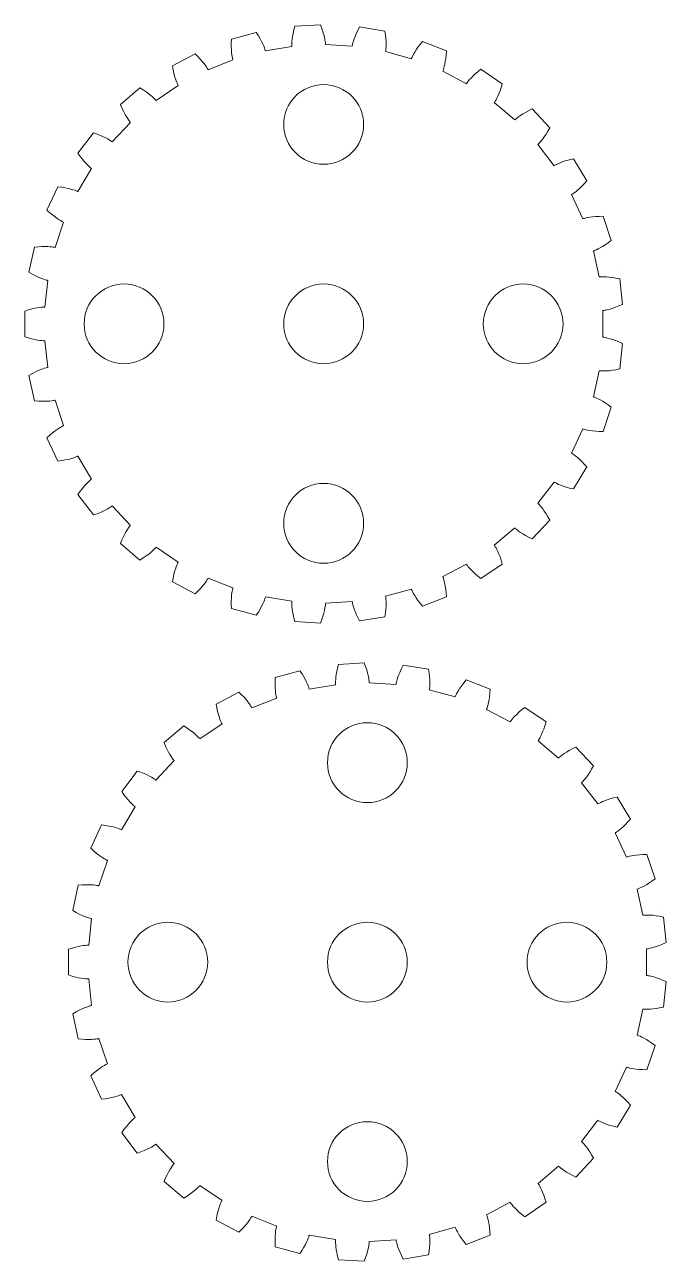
# Model space of a CAD drawing. Extents: x 2 to 290, y 2 to 418.
# Drawn here: x 2.2 to 34.4, y 55 to 117 of the extents above; entities that cross this region are included whole.
import ezdxf

# ---------------------------------------------------------------- set-up
doc = ezdxf.new("R2010")
doc.units = 0
doc.layers.add('layer 1', color=1, linetype='Continuous', lineweight=0)

msp = doc.modelspace()

# ---------------------------------------------------------------- linework, layer by layer
at = {"layer": 'layer 1', "lineweight": 0}
for p, q in [((13.813, 116.612), (12.571, 116.267)), ((13.92, 116.447), (13.813, 116.612)), ((13.813, 116.612), (13.813, 116.612)), ((15.633, 116.414), (15.66, 116.567)), ((15.66, 116.567), (15.697, 116.739)), ((15.697, 116.739), (15.746, 116.929)), ((17.033, 116.999), (15.746, 116.929)), ((15.746, 116.929), (15.746, 116.929)), ((17.102, 116.815), (17.033, 116.999)), ((17.033, 116.999), (17.033, 116.999)), ((17.158, 116.648), (17.102, 116.815)), ((17.201, 116.499), (17.158, 116.648)), ((18.768, 116.414), (18.827, 116.557)), ((18.827, 116.557), (18.901, 116.717)), ((18.901, 116.717), (18.989, 116.893)), ((18.989, 116.893), (18.989, 116.893)), ((20.261, 116.684), (18.989, 116.893)), ((20.289, 116.49), (20.261, 116.684)), ((20.261, 116.684), (20.261, 116.684)), ((12.564, 116.071), (12.571, 116.267)), ((12.565, 115.895), (12.564, 116.071)), ((12.571, 116.267), (12.571, 116.267)), ((14.01, 116.296), (13.92, 116.447)), ((14.084, 116.16), (14.01, 116.296)), ((14.144, 116.039), (14.084, 116.16)), ((14.191, 115.935), (14.144, 116.039)), ((15.597, 116.001), (15.598, 116.074)), ((15.597, 115.95), (15.597, 116.001)), ((15.599, 115.918), (15.597, 115.95)), ((15.598, 116.074), (15.604, 116.167)), ((15.604, 116.167), (15.615, 116.28)), ((15.615, 116.28), (15.633, 116.414)), ((17.234, 116.368), (17.201, 116.499)), ((17.257, 116.256), (17.234, 116.368)), ((17.273, 116.165), (17.257, 116.256)), ((17.282, 116.093), (17.273, 116.165)), ((17.287, 116.041), (17.282, 116.093)), ((17.288, 116.01), (17.287, 116.041)), ((17.289, 116), (17.288, 116.01)), ((18.627, 115.927), (17.289, 116)), ((18.627, 115.927), (18.629, 115.937)), ((18.629, 115.937), (18.634, 115.968)), ((18.634, 115.968), (18.644, 116.019)), ((18.644, 116.019), (18.661, 116.089)), ((18.661, 116.089), (18.686, 116.179)), ((18.686, 116.179), (18.722, 116.287)), ((18.722, 116.287), (18.768, 116.414)), ((20.308, 116.315), (20.289, 116.49)), ((20.318, 116.16), (20.308, 116.315)), ((20.322, 116.025), (20.318, 116.16)), ((20.321, 115.911), (20.322, 116.025)), ((21.919, 115.867), (22.025, 116.008)), ((22.025, 116.008), (22.149, 116.16)), ((22.149, 116.16), (22.149, 116.16)), ((23.347, 115.683), (22.149, 116.16)), ((10.751, 115.542), (9.612, 114.939)), ((10.891, 115.404), (10.751, 115.542)), ((10.751, 115.542), (10.751, 115.542)), ((11.011, 115.276), (10.891, 115.404)), ((12.571, 115.74), (12.565, 115.895)), ((12.582, 115.605), (12.571, 115.74)), ((12.595, 115.492), (12.582, 115.605)), ((12.61, 115.4), (12.595, 115.492)), ((12.624, 115.329), (12.61, 115.4)), ((12.636, 115.279), (12.624, 115.329)), ((14.226, 115.849), (14.191, 115.935)), ((14.251, 115.781), (14.226, 115.849)), ((14.266, 115.731), (14.251, 115.781)), ((14.275, 115.701), (14.266, 115.731)), ((14.277, 115.691), (14.275, 115.701)), ((15.6, 115.908), (14.277, 115.691)), ((15.6, 115.908), (15.599, 115.918)), ((20.296, 115.654), (20.298, 115.664)), ((21.588, 115.295), (20.296, 115.654)), ((20.298, 115.664), (20.303, 115.694)), ((20.303, 115.694), (20.31, 115.746)), ((20.31, 115.746), (20.316, 115.818)), ((20.316, 115.818), (20.321, 115.911)), ((21.591, 115.305), (21.603, 115.334)), ((21.603, 115.334), (21.624, 115.381)), ((21.624, 115.381), (21.656, 115.446)), ((21.656, 115.446), (21.7, 115.528)), ((21.7, 115.528), (21.757, 115.626)), ((21.757, 115.626), (21.83, 115.74)), ((21.83, 115.74), (21.919, 115.867)), ((23.312, 115.312), (23.332, 115.487)), ((23.332, 115.487), (23.347, 115.683)), ((23.347, 115.683), (23.347, 115.683)), ((9.647, 114.745), (9.612, 114.939)), ((9.612, 114.939), (9.612, 114.939)), ((9.686, 114.573), (9.647, 114.745)), ((11.113, 115.159), (11.011, 115.276)), ((11.198, 115.054), (11.113, 115.159)), ((11.266, 114.962), (11.198, 115.054)), ((11.318, 114.886), (11.266, 114.962)), ((11.357, 114.824), (11.318, 114.886)), ((11.383, 114.779), (11.357, 114.824)), ((11.398, 114.752), (11.383, 114.779)), ((11.402, 114.743), (11.398, 114.752)), ((12.648, 115.239), (11.402, 114.743)), ((12.645, 115.249), (12.636, 115.279)), ((12.648, 115.239), (12.645, 115.249)), ((21.588, 115.295), (21.591, 115.305)), ((23.163, 114.678), (23.174, 114.707)), ((23.174, 114.707), (23.192, 114.756)), ((23.192, 114.756), (23.214, 114.825)), ((23.214, 114.825), (23.238, 114.915)), ((23.238, 114.915), (23.264, 115.026)), ((23.264, 115.026), (23.289, 115.158)), ((23.289, 115.158), (23.312, 115.312)), ((24.923, 114.643), (25.077, 114.766)), ((25.077, 114.766), (25.077, 114.766)), ((26.144, 114.042), (25.077, 114.766)), ((9.726, 114.423), (9.686, 114.573)), ((9.765, 114.294), (9.726, 114.423)), ((9.803, 114.187), (9.765, 114.294)), ((9.837, 114.1), (9.803, 114.187)), ((9.866, 114.034), (9.837, 114.1)), ((23.159, 114.669), (23.163, 114.678)), ((24.343, 114.041), (23.159, 114.669)), ((24.366, 114.075), (24.397, 114.117)), ((24.397, 114.117), (24.442, 114.174)), ((24.442, 114.174), (24.503, 114.245)), ((24.503, 114.245), (24.58, 114.328)), ((24.58, 114.328), (24.675, 114.423)), ((24.675, 114.423), (24.789, 114.529)), ((24.789, 114.529), (24.923, 114.643)), ((7.99, 113.839), (7.008, 113.005)), ((8.157, 113.734), (7.99, 113.839)), ((7.99, 113.839), (7.99, 113.839)), ((8.302, 113.635), (8.157, 113.734)), ((8.427, 113.542), (8.302, 113.635)), ((8.532, 113.458), (8.427, 113.542)), ((8.618, 113.383), (8.532, 113.458)), ((9.908, 113.951), (8.798, 113.198)), ((9.888, 113.987), (9.866, 114.034)), ((9.903, 113.96), (9.888, 113.987)), ((9.908, 113.951), (9.903, 113.96)), ((24.343, 114.041), (24.349, 114.05)), ((24.349, 114.05), (24.366, 114.075)), ((25.922, 113.418), (25.975, 113.542)), ((25.975, 113.542), (26.031, 113.687)), ((26.031, 113.687), (26.088, 113.854)), ((26.088, 113.854), (26.144, 114.042)), ((26.144, 114.042), (26.144, 114.042)), ((7.084, 112.823), (7.008, 113.005)), ((7.008, 113.005), (7.008, 113.005)), ((8.686, 113.32), (8.618, 113.383)), ((8.737, 113.268), (8.686, 113.32)), ((8.772, 113.23), (8.737, 113.268)), ((8.792, 113.206), (8.772, 113.23)), ((8.798, 113.198), (8.792, 113.206)), ((25.743, 113.092), (25.749, 113.1)), ((26.765, 112.224), (25.743, 113.092)), ((25.749, 113.1), (25.767, 113.126)), ((25.767, 113.126), (25.794, 113.17)), ((25.794, 113.17), (25.83, 113.233)), ((25.83, 113.233), (25.873, 113.315)), ((25.873, 113.315), (25.922, 113.418)), ((7.159, 112.664), (7.084, 112.823)), ((7.23, 112.526), (7.159, 112.664)), ((7.296, 112.408), (7.23, 112.526)), ((7.356, 112.311), (7.296, 112.408)), ((7.408, 112.234), (7.356, 112.311)), ((7.45, 112.175), (7.408, 112.234)), ((26.765, 112.224), (26.772, 112.231)), ((26.772, 112.231), (26.795, 112.253)), ((26.795, 112.253), (26.834, 112.287)), ((26.834, 112.287), (26.89, 112.333)), ((26.89, 112.333), (26.964, 112.389)), ((26.964, 112.389), (27.058, 112.454)), ((27.058, 112.454), (27.171, 112.526)), ((27.171, 112.526), (27.305, 112.605)), ((27.305, 112.605), (27.461, 112.688)), ((27.461, 112.688), (27.638, 112.774)), ((27.638, 112.774), (27.638, 112.774)), ((28.524, 111.838), (27.638, 112.774)), ((7.51, 112.103), (6.588, 111.13)), ((7.483, 112.135), (7.45, 112.175)), ((7.503, 112.111), (7.483, 112.135)), ((7.51, 112.103), (7.503, 112.111)), ((28.337, 111.516), (28.428, 111.666)), ((28.428, 111.666), (28.524, 111.838)), ((28.524, 111.838), (28.524, 111.838)), ((5.661, 111.582), (4.88, 110.556)), ((5.846, 111.516), (5.661, 111.582)), ((5.661, 111.582), (5.661, 111.582)), ((6.009, 111.45), (5.846, 111.516)), ((6.151, 111.386), (6.009, 111.45)), ((6.271, 111.327), (6.151, 111.386)), ((6.372, 111.272), (6.271, 111.327)), ((6.452, 111.225), (6.372, 111.272)), ((6.512, 111.185), (6.452, 111.225)), ((6.555, 111.155), (6.512, 111.185)), ((6.58, 111.137), (6.555, 111.155)), ((6.588, 111.13), (6.58, 111.137)), ((27.928, 110.996), (27.935, 111.003)), ((28.739, 109.929), (27.928, 110.996)), ((27.935, 111.003), (27.958, 111.025)), ((27.958, 111.025), (27.994, 111.062)), ((27.994, 111.062), (28.043, 111.115)), ((28.043, 111.115), (28.103, 111.187)), ((28.103, 111.187), (28.173, 111.277)), ((28.173, 111.277), (28.251, 111.386)), ((28.251, 111.386), (28.337, 111.516)), ((4.994, 110.395), (4.88, 110.556)), ((4.88, 110.556), (4.88, 110.556)), ((5.101, 110.256), (4.994, 110.395)), ((5.564, 109.784), (4.873, 108.635)), ((5.2, 110.136), (5.101, 110.256)), ((5.29, 110.036), (5.2, 110.136)), ((5.369, 109.954), (5.29, 110.036)), ((5.437, 109.89), (5.369, 109.954)), ((5.491, 109.841), (5.437, 109.89)), ((5.531, 109.809), (5.491, 109.841)), ((5.556, 109.79), (5.531, 109.809)), ((5.564, 109.784), (5.556, 109.79)), ((28.739, 109.929), (28.748, 109.935)), ((28.748, 109.935), (28.774, 109.951)), ((28.774, 109.951), (28.82, 109.976)), ((28.82, 109.976), (28.884, 110.008)), ((28.884, 110.008), (28.969, 110.047)), ((28.969, 110.047), (29.075, 110.09)), ((29.075, 110.09), (29.201, 110.137)), ((29.201, 110.137), (29.349, 110.185)), ((29.349, 110.185), (29.518, 110.232)), ((29.518, 110.232), (29.71, 110.278)), ((29.71, 110.278), (29.71, 110.278)), ((30.374, 109.174), (29.71, 110.278)), ((30.244, 109.026), (30.374, 109.174)), ((30.374, 109.174), (30.374, 109.174)), ((3.87, 108.877), (3.329, 107.708)), ((4.066, 108.852), (3.87, 108.877)), ((3.87, 108.877), (3.87, 108.877)), ((4.239, 108.823), (4.066, 108.852)), ((4.391, 108.792), (4.239, 108.823)), ((4.522, 108.759), (4.391, 108.792)), ((4.631, 108.728), (4.522, 108.759)), ((4.72, 108.698), (4.631, 108.728)), ((4.788, 108.673), (4.72, 108.698)), ((4.836, 108.653), (4.788, 108.673)), ((4.864, 108.64), (4.836, 108.653)), ((4.873, 108.635), (4.864, 108.64)), ((29.62, 108.485), (29.647, 108.501)), ((29.647, 108.501), (29.69, 108.529)), ((29.69, 108.529), (29.749, 108.571)), ((29.749, 108.571), (29.823, 108.628)), ((29.823, 108.628), (29.911, 108.701)), ((29.911, 108.701), (30.011, 108.791)), ((30.011, 108.791), (30.122, 108.899)), ((30.122, 108.899), (30.244, 109.026)), ((29.611, 108.48), (29.62, 108.485)), ((30.174, 107.263), (29.611, 108.48)), ((3.475, 107.575), (3.329, 107.708)), ((3.329, 107.708), (3.329, 107.708)), ((3.609, 107.462), (3.475, 107.575)), ((3.732, 107.366), (3.609, 107.462)), ((3.841, 107.288), (3.732, 107.366)), ((3.936, 107.225), (3.841, 107.288)), ((30.174, 107.263), (30.184, 107.267)), ((30.184, 107.267), (30.213, 107.277)), ((30.213, 107.277), (30.263, 107.292)), ((30.263, 107.292), (30.333, 107.31)), ((30.333, 107.31), (30.424, 107.329)), ((30.424, 107.329), (30.536, 107.349)), ((30.536, 107.349), (30.67, 107.367)), ((30.67, 107.367), (30.824, 107.382)), ((30.824, 107.382), (31, 107.392)), ((31, 107.392), (31.197, 107.396)), ((31.197, 107.396), (31.197, 107.396)), ((31.608, 106.174), (31.197, 107.396)), ((4.163, 107.1), (3.735, 105.83)), ((4.016, 107.176), (3.936, 107.225)), ((4.079, 107.141), (4.016, 107.176)), ((4.125, 107.117), (4.079, 107.141)), ((4.153, 107.104), (4.125, 107.117)), ((4.163, 107.1), (4.153, 107.104)), ((31.303, 105.96), (31.449, 106.058)), ((31.449, 106.058), (31.608, 106.174)), ((31.608, 106.174), (31.608, 106.174)), ((2.704, 105.851), (2.427, 104.592)), ((2.9, 105.868), (2.704, 105.851)), ((2.704, 105.851), (2.704, 105.851)), ((3.075, 105.877), (2.9, 105.868)), ((3.231, 105.879), (3.075, 105.877)), ((3.365, 105.876), (3.231, 105.879)), ((3.479, 105.868), (3.365, 105.876)), ((3.572, 105.859), (3.479, 105.868)), ((3.644, 105.848), (3.572, 105.859)), ((3.695, 105.839), (3.644, 105.848)), ((3.725, 105.832), (3.695, 105.839)), ((3.735, 105.83), (3.725, 105.832)), ((30.714, 105.661), (30.724, 105.664)), ((31.002, 104.351), (30.714, 105.661)), ((30.724, 105.664), (30.753, 105.674)), ((30.753, 105.674), (30.802, 105.692)), ((30.802, 105.692), (30.868, 105.72)), ((30.868, 105.72), (30.953, 105.76)), ((30.953, 105.76), (31.054, 105.812)), ((31.054, 105.812), (31.171, 105.878)), ((31.171, 105.878), (31.303, 105.96)), ((2.597, 104.494), (2.427, 104.592)), ((2.427, 104.592), (2.427, 104.592)), ((2.753, 104.412), (2.597, 104.494)), ((2.893, 104.345), (2.753, 104.412)), ((3.017, 104.292), (2.893, 104.345)), ((3.123, 104.251), (3.017, 104.292)), ((3.211, 104.221), (3.123, 104.251)), ((3.281, 104.2), (3.211, 104.221)), ((3.371, 104.178), (3.226, 102.845)), ((3.331, 104.187), (3.281, 104.2)), ((3.361, 104.18), (3.331, 104.187)), ((3.371, 104.178), (3.361, 104.18)), ((31.002, 104.351), (31.012, 104.353)), ((31.012, 104.353), (31.043, 104.356)), ((31.043, 104.356), (31.095, 104.36)), ((31.095, 104.36), (31.167, 104.362)), ((31.167, 104.362), (31.26, 104.362)), ((31.26, 104.362), (31.374, 104.357)), ((31.374, 104.357), (31.508, 104.346)), ((31.508, 104.346), (31.663, 104.327)), ((31.663, 104.327), (31.837, 104.3)), ((31.837, 104.3), (32.029, 104.261)), ((31.905, 104.757), (31.905, 104.757)), ((32.029, 104.261), (32.029, 104.261)), ((32.169, 102.98), (32.029, 104.261)), ((31.989, 102.9), (32.169, 102.98)), ((32.169, 102.98), (32.169, 102.98)), ((2.402, 102.704), (2.215, 102.645)), ((2.215, 102.645), (2.215, 102.645)), ((2.215, 102.645), (2.215, 101.355)), ((2.572, 102.75), (2.402, 102.704)), ((2.724, 102.785), (2.572, 102.75)), ((2.856, 102.811), (2.724, 102.785)), ((2.968, 102.828), (2.856, 102.811)), ((3.061, 102.839), (2.968, 102.828)), ((3.133, 102.844), (3.061, 102.839)), ((3.185, 102.846), (3.133, 102.844)), ((3.216, 102.846), (3.185, 102.846)), ((3.226, 102.845), (3.216, 102.846)), ((31.185, 102.67), (31.195, 102.671)), ((31.185, 101.33), (31.185, 102.67)), ((31.195, 102.671), (31.226, 102.674)), ((31.226, 102.674), (31.277, 102.682)), ((31.26, 102.561), (31.26, 102.561)), ((31.277, 102.682), (31.349, 102.695)), ((31.349, 102.695), (31.439, 102.716)), ((31.439, 102.716), (31.55, 102.745)), ((31.55, 102.745), (31.678, 102.785)), ((31.678, 102.785), (31.825, 102.836)), ((31.825, 102.836), (31.989, 102.9)), ((2.402, 101.296), (2.215, 101.355)), ((2.215, 101.355), (2.215, 101.355)), ((2.572, 101.25), (2.402, 101.296)), ((2.724, 101.215), (2.572, 101.25)), ((2.856, 101.189), (2.724, 101.215)), ((2.968, 101.172), (2.856, 101.189)), ((3.061, 101.161), (2.968, 101.172)), ((3.133, 101.156), (3.061, 101.161)), ((3.185, 101.154), (3.133, 101.156)), ((3.216, 101.154), (3.185, 101.154)), ((3.226, 101.155), (3.216, 101.154)), ((3.226, 101.155), (3.371, 99.822)), ((31.185, 101.33), (31.195, 101.329)), ((31.195, 101.329), (31.226, 101.326)), ((31.226, 101.326), (31.277, 101.318)), ((31.26, 101.439), (31.26, 101.439)), ((31.277, 101.318), (31.349, 101.305)), ((31.349, 101.305), (31.439, 101.284)), ((31.439, 101.284), (31.55, 101.255)), ((31.55, 101.255), (31.678, 101.215)), ((31.678, 101.215), (31.825, 101.164)), ((31.825, 101.164), (31.989, 101.1)), ((31.989, 101.1), (32.169, 101.02)), ((32.029, 99.739), (32.169, 101.02)), ((32.169, 101.02), (32.169, 101.02)), ((3.361, 99.82), (3.331, 99.813)), ((3.371, 99.822), (3.361, 99.82)), ((2.597, 99.506), (2.427, 99.408)), ((2.427, 99.408), (2.427, 99.408)), ((2.427, 99.408), (2.704, 98.149)), ((2.753, 99.588), (2.597, 99.506)), ((2.893, 99.655), (2.753, 99.588)), ((3.017, 99.708), (2.893, 99.655)), ((3.123, 99.749), (3.017, 99.708)), ((3.211, 99.779), (3.123, 99.749)), ((3.281, 99.8), (3.211, 99.779)), ((3.331, 99.813), (3.281, 99.8)), ((30.714, 98.339), (31.002, 99.649)), ((31.002, 99.649), (31.012, 99.647)), ((31.012, 99.647), (31.043, 99.644)), ((31.043, 99.644), (31.095, 99.64)), ((31.095, 99.64), (31.167, 99.638)), ((31.167, 99.638), (31.26, 99.638)), ((31.26, 99.638), (31.374, 99.643)), ((31.374, 99.643), (31.508, 99.654)), ((31.508, 99.654), (31.663, 99.673)), ((31.663, 99.673), (31.837, 99.7)), ((31.837, 99.7), (32.029, 99.739)), ((32.029, 99.739), (32.029, 99.739)), ((2.9, 98.132), (2.704, 98.149)), ((2.704, 98.149), (2.704, 98.149)), ((3.075, 98.123), (2.9, 98.132)), ((3.231, 98.121), (3.075, 98.123)), ((3.365, 98.124), (3.231, 98.121)), ((3.479, 98.132), (3.365, 98.124)), ((3.572, 98.141), (3.479, 98.132)), ((3.644, 98.152), (3.572, 98.141)), ((3.695, 98.161), (3.644, 98.152)), ((3.725, 98.168), (3.695, 98.161)), ((3.735, 98.17), (3.725, 98.168)), ((3.735, 98.17), (4.163, 96.9)), ((30.714, 98.339), (30.724, 98.336)), ((30.724, 98.336), (30.753, 98.326)), ((30.753, 98.326), (30.802, 98.308)), ((30.802, 98.308), (30.868, 98.28)), ((30.868, 98.28), (30.953, 98.24)), ((30.953, 98.24), (31.054, 98.188)), ((31.054, 98.188), (31.171, 98.122)), ((31.171, 98.122), (31.303, 98.04)), ((31.303, 98.04), (31.449, 97.942)), ((31.197, 96.604), (31.608, 97.826)), ((31.449, 97.942), (31.608, 97.826)), ((31.608, 97.826), (31.608, 97.826)), ((3.936, 96.775), (3.841, 96.712)), ((4.016, 96.824), (3.936, 96.775)), ((4.079, 96.859), (4.016, 96.824)), ((4.125, 96.883), (4.079, 96.859)), ((4.153, 96.896), (4.125, 96.883)), ((4.163, 96.9), (4.153, 96.896)), ((29.611, 95.52), (30.174, 96.737)), ((30.174, 96.737), (30.184, 96.733)), ((30.184, 96.733), (30.213, 96.723)), ((30.213, 96.723), (30.263, 96.708)), ((3.475, 96.425), (3.329, 96.292)), ((3.329, 96.292), (3.329, 96.292)), ((3.329, 96.292), (3.87, 95.123)), ((3.609, 96.538), (3.475, 96.425)), ((3.732, 96.634), (3.609, 96.538)), ((3.841, 96.712), (3.732, 96.634)), ((30.263, 96.708), (30.333, 96.69)), ((30.333, 96.69), (30.424, 96.671)), ((30.424, 96.671), (30.536, 96.651)), ((30.536, 96.651), (30.67, 96.633)), ((30.67, 96.633), (30.824, 96.618)), ((30.824, 96.618), (31, 96.608)), ((31, 96.608), (31.197, 96.604)), ((31.197, 96.604), (31.197, 96.604)), ((29.611, 95.52), (29.62, 95.515)), ((29.62, 95.515), (29.647, 95.499)), ((29.647, 95.499), (29.69, 95.471)), ((4.066, 95.148), (3.87, 95.123)), ((3.87, 95.123), (3.87, 95.123)), ((4.239, 95.177), (4.066, 95.148)), ((4.391, 95.208), (4.239, 95.177)), ((4.522, 95.241), (4.391, 95.208)), ((4.631, 95.272), (4.522, 95.241)), ((4.72, 95.302), (4.631, 95.272)), ((4.788, 95.327), (4.72, 95.302)), ((4.836, 95.347), (4.788, 95.327)), ((4.864, 95.36), (4.836, 95.347)), ((4.873, 95.365), (4.864, 95.36)), ((4.873, 95.365), (5.564, 94.216)), ((29.69, 95.471), (29.749, 95.429)), ((29.749, 95.429), (29.823, 95.372)), ((29.823, 95.372), (29.911, 95.299)), ((29.911, 95.299), (30.011, 95.209)), ((30.011, 95.209), (30.122, 95.101)), ((30.122, 95.101), (30.244, 94.974)), ((30.244, 94.974), (30.374, 94.826)), ((29.71, 93.722), (30.374, 94.826)), ((30.374, 94.826), (30.374, 94.826)), ((5.101, 93.744), (4.994, 93.605)), ((5.2, 93.864), (5.101, 93.744)), ((5.29, 93.964), (5.2, 93.864)), ((5.369, 94.046), (5.29, 93.964)), ((5.437, 94.11), (5.369, 94.046)), ((5.491, 94.159), (5.437, 94.11)), ((5.531, 94.191), (5.491, 94.159)), ((5.556, 94.21), (5.531, 94.191)), ((5.564, 94.216), (5.556, 94.21)), ((27.928, 93.004), (28.739, 94.071)), ((28.739, 94.071), (28.748, 94.065)), ((28.748, 94.065), (28.774, 94.049)), ((28.774, 94.049), (28.82, 94.024)), ((28.82, 94.024), (28.884, 93.992)), ((28.884, 93.992), (28.969, 93.953)), ((28.969, 93.953), (29.075, 93.91)), ((29.075, 93.91), (29.201, 93.863)), ((29.201, 93.863), (29.349, 93.815)), ((29.349, 93.815), (29.518, 93.768)), ((29.518, 93.768), (29.71, 93.722)), ((29.71, 93.722), (29.71, 93.722)), ((4.994, 93.605), (4.88, 93.444)), ((4.88, 93.444), (4.88, 93.444)), ((4.88, 93.444), (5.661, 92.418)), ((27.928, 93.004), (27.935, 92.997)), ((5.846, 92.484), (5.661, 92.418)), ((5.661, 92.418), (5.661, 92.418)), ((6.009, 92.55), (5.846, 92.484)), ((6.151, 92.614), (6.009, 92.55)), ((6.271, 92.673), (6.151, 92.614)), ((6.372, 92.728), (6.271, 92.673)), ((6.452, 92.775), (6.372, 92.728)), ((6.512, 92.815), (6.452, 92.775)), ((6.555, 92.845), (6.512, 92.815)), ((6.58, 92.863), (6.555, 92.845)), ((6.588, 92.87), (6.58, 92.863)), ((6.588, 92.87), (7.51, 91.897)), ((27.935, 92.997), (27.958, 92.975)), ((27.958, 92.975), (27.994, 92.938)), ((27.994, 92.938), (28.043, 92.885)), ((28.043, 92.885), (28.103, 92.813)), ((28.103, 92.813), (28.173, 92.723)), ((28.173, 92.723), (28.251, 92.614)), ((28.251, 92.614), (28.337, 92.484)), ((28.337, 92.484), (28.428, 92.334)), ((7.408, 91.766), (7.356, 91.689)), ((7.45, 91.825), (7.408, 91.766)), ((7.483, 91.865), (7.45, 91.825)), ((7.503, 91.889), (7.483, 91.865)), ((7.51, 91.897), (7.503, 91.889)), ((25.743, 90.908), (26.765, 91.776)), ((26.765, 91.776), (26.772, 91.769)), ((26.772, 91.769), (26.795, 91.747)), ((27.638, 91.226), (28.524, 92.162)), ((28.428, 92.334), (28.524, 92.162)), ((28.524, 92.162), (28.524, 92.162)), ((7.084, 91.177), (7.008, 90.995)), ((7.159, 91.336), (7.084, 91.177)), ((7.23, 91.474), (7.159, 91.336)), ((7.296, 91.592), (7.23, 91.474)), ((7.356, 91.689), (7.296, 91.592)), ((26.795, 91.747), (26.834, 91.713)), ((26.834, 91.713), (26.89, 91.667)), ((26.89, 91.667), (26.964, 91.611)), ((26.964, 91.611), (27.058, 91.546)), ((27.058, 91.546), (27.171, 91.474)), ((27.171, 91.474), (27.305, 91.395)), ((27.305, 91.395), (27.461, 91.312)), ((27.461, 91.312), (27.638, 91.226)), ((27.638, 91.226), (27.638, 91.226)), ((7.008, 90.995), (7.008, 90.995)), ((7.008, 90.995), (7.99, 90.161)), ((8.532, 90.542), (8.427, 90.458)), ((8.618, 90.617), (8.532, 90.542)), ((8.686, 90.68), (8.618, 90.617)), ((8.737, 90.732), (8.686, 90.68)), ((8.772, 90.77), (8.737, 90.732)), ((8.792, 90.794), (8.772, 90.77)), ((8.798, 90.802), (8.792, 90.794)), ((8.798, 90.802), (9.908, 90.049)), ((25.743, 90.908), (25.749, 90.9)), ((25.749, 90.9), (25.767, 90.874)), ((25.767, 90.874), (25.794, 90.83)), ((25.794, 90.83), (25.83, 90.767)), ((25.83, 90.767), (25.873, 90.685)), ((25.873, 90.685), (25.922, 90.582)), ((25.922, 90.582), (25.975, 90.458)), ((8.157, 90.266), (7.99, 90.161)), ((7.99, 90.161), (7.99, 90.161)), ((8.302, 90.365), (8.157, 90.266)), ((8.427, 90.458), (8.302, 90.365)), ((9.837, 89.9), (9.803, 89.813)), ((9.866, 89.966), (9.837, 89.9)), ((9.888, 90.013), (9.866, 89.966)), ((9.903, 90.04), (9.888, 90.013)), ((9.908, 90.049), (9.903, 90.04)), ((23.159, 89.331), (24.343, 89.959)), ((24.343, 89.959), (24.349, 89.95)), ((24.349, 89.95), (24.366, 89.925)), ((24.366, 89.925), (24.397, 89.883)), ((25.077, 89.234), (26.144, 89.958)), ((25.975, 90.458), (26.031, 90.313)), ((26.031, 90.313), (26.088, 90.146)), ((26.088, 90.146), (26.144, 89.958)), ((26.144, 89.958), (26.144, 89.958)), ((9.686, 89.427), (9.647, 89.255)), ((9.726, 89.577), (9.686, 89.427)), ((9.765, 89.706), (9.726, 89.577)), ((9.803, 89.813), (9.765, 89.706)), ((23.159, 89.331), (23.163, 89.322)), ((23.163, 89.322), (23.174, 89.293)), ((23.174, 89.293), (23.192, 89.244)), ((24.397, 89.883), (24.442, 89.826)), ((24.442, 89.826), (24.503, 89.755)), ((24.503, 89.755), (24.58, 89.672)), ((24.58, 89.672), (24.675, 89.577)), ((24.675, 89.577), (24.789, 89.471)), ((24.789, 89.471), (24.923, 89.357)), ((24.923, 89.357), (25.077, 89.234)), ((9.647, 89.255), (9.612, 89.061)), ((9.612, 89.061), (9.612, 89.061)), ((9.612, 89.061), (10.751, 88.458)), ((11.011, 88.724), (10.891, 88.596)), ((11.113, 88.841), (11.011, 88.724)), ((11.198, 88.946), (11.113, 88.841)), ((11.266, 89.038), (11.198, 88.946)), ((11.318, 89.114), (11.266, 89.038)), ((11.357, 89.176), (11.318, 89.114)), ((11.383, 89.221), (11.357, 89.176)), ((11.398, 89.248), (11.383, 89.221)), ((11.402, 89.257), (11.398, 89.248)), ((11.402, 89.257), (12.648, 88.761)), ((12.624, 88.671), (12.61, 88.6)), ((12.636, 88.721), (12.624, 88.671)), ((12.645, 88.751), (12.636, 88.721)), ((12.648, 88.761), (12.645, 88.751)), ((20.296, 88.346), (21.588, 88.705)), ((21.588, 88.705), (21.591, 88.695)), ((21.591, 88.695), (21.603, 88.666)), ((21.603, 88.666), (21.624, 88.619)), ((23.192, 89.244), (23.214, 89.175)), ((23.214, 89.175), (23.238, 89.085)), ((23.238, 89.085), (23.264, 88.974)), ((23.264, 88.974), (23.289, 88.842)), ((23.289, 88.842), (23.312, 88.688)), ((23.312, 88.688), (23.332, 88.513)), ((25.077, 89.234), (25.077, 89.234)), ((10.891, 88.596), (10.751, 88.458)), ((10.751, 88.458), (10.751, 88.458)), ((12.565, 88.105), (12.564, 87.929)), ((12.571, 88.26), (12.565, 88.105)), ((12.582, 88.395), (12.571, 88.26)), ((12.595, 88.508), (12.582, 88.395)), ((12.61, 88.6), (12.595, 88.508)), ((14.191, 88.065), (14.144, 87.961)), ((14.226, 88.151), (14.191, 88.065)), ((14.251, 88.219), (14.226, 88.151)), ((14.266, 88.269), (14.251, 88.219)), ((14.275, 88.299), (14.266, 88.269)), ((14.277, 88.309), (14.275, 88.299)), ((14.277, 88.309), (15.6, 88.092)), ((15.599, 88.082), (15.597, 88.05)), ((15.597, 88.05), (15.597, 87.999)), ((15.6, 88.092), (15.599, 88.082)), ((17.289, 88), (18.627, 88.073)), ((18.627, 88.073), (18.629, 88.063)), ((18.629, 88.063), (18.634, 88.032)), ((20.296, 88.346), (20.298, 88.336)), ((20.298, 88.336), (20.303, 88.306)), ((20.303, 88.306), (20.31, 88.254)), ((20.31, 88.254), (20.316, 88.182)), ((20.316, 88.182), (20.321, 88.089)), ((20.321, 88.089), (20.322, 87.975)), ((21.624, 88.619), (21.656, 88.554)), ((21.656, 88.554), (21.7, 88.472)), ((21.7, 88.472), (21.757, 88.374)), ((21.757, 88.374), (21.83, 88.26)), ((21.83, 88.26), (21.919, 88.133)), ((21.919, 88.133), (22.025, 87.992)), ((22.149, 87.84), (23.347, 88.317)), ((23.332, 88.513), (23.347, 88.317)), ((23.347, 88.317), (23.347, 88.317)), ((12.564, 87.929), (12.571, 87.733)), ((12.571, 87.733), (12.571, 87.733)), ((12.571, 87.733), (13.813, 87.388)), ((13.92, 87.553), (13.813, 87.388)), ((14.01, 87.704), (13.92, 87.553)), ((14.084, 87.84), (14.01, 87.704)), ((14.144, 87.961), (14.084, 87.84)), ((15.597, 87.999), (15.598, 87.926)), ((15.598, 87.926), (15.604, 87.833)), ((15.604, 87.833), (15.615, 87.72)), ((15.615, 87.72), (15.633, 87.586)), ((15.633, 87.586), (15.66, 87.433)), ((15.66, 87.433), (15.697, 87.261)), ((17.201, 87.501), (17.158, 87.352)), ((17.234, 87.632), (17.201, 87.501)), ((17.257, 87.744), (17.234, 87.632)), ((17.273, 87.835), (17.257, 87.744)), ((17.282, 87.907), (17.273, 87.835)), ((17.287, 87.959), (17.282, 87.907)), ((17.288, 87.99), (17.287, 87.959)), ((17.289, 88), (17.288, 87.99)), ((18.634, 88.032), (18.644, 87.981)), ((18.644, 87.981), (18.661, 87.911)), ((18.661, 87.911), (18.686, 87.821)), ((18.686, 87.821), (18.722, 87.713)), ((18.722, 87.713), (18.768, 87.586)), ((18.768, 87.586), (18.827, 87.443)), ((18.827, 87.443), (18.901, 87.283)), ((20.289, 87.51), (20.261, 87.316)), ((20.308, 87.685), (20.289, 87.51)), ((20.318, 87.84), (20.308, 87.685)), ((20.322, 87.975), (20.318, 87.84)), ((22.025, 87.992), (22.149, 87.84)), ((22.149, 87.84), (22.149, 87.84)), ((13.813, 87.388), (13.813, 87.388)), ((15.697, 87.261), (15.746, 87.071)), ((15.746, 87.071), (15.746, 87.071)), ((15.746, 87.071), (17.033, 87.001)), ((17.102, 87.185), (17.033, 87.001)), ((17.033, 87.001), (17.033, 87.001)), ((17.158, 87.352), (17.102, 87.185)), ((18.901, 87.283), (18.989, 87.107)), ((18.989, 87.107), (20.261, 87.316)), ((18.989, 87.107), (18.989, 87.107)), ((20.261, 87.316), (20.261, 87.316)), ((19.225, 84.999), (17.938, 84.929)), ((19.294, 84.815), (19.225, 84.999)), ((19.225, 84.999), (19.225, 84.999)), ((16.004, 84.612), (14.762, 84.267)), ((16.112, 84.447), (16.004, 84.612)), ((16.004, 84.612), (16.004, 84.612)), ((16.202, 84.296), (16.112, 84.447)), ((17.806, 84.28), (17.825, 84.414)), ((17.825, 84.414), (17.852, 84.567)), ((17.852, 84.567), (17.889, 84.739)), ((17.889, 84.739), (17.938, 84.929)), ((17.938, 84.929), (17.938, 84.929)), ((19.35, 84.648), (19.294, 84.815)), ((19.393, 84.499), (19.35, 84.648)), ((19.426, 84.368), (19.393, 84.499)), ((19.449, 84.256), (19.426, 84.368)), ((20.913, 84.287), (20.96, 84.414)), ((20.96, 84.414), (21.019, 84.557)), ((21.019, 84.557), (21.092, 84.717)), ((21.092, 84.717), (21.181, 84.893)), ((21.181, 84.893), (21.181, 84.893)), ((22.453, 84.684), (21.181, 84.893)), ((22.481, 84.49), (22.453, 84.684)), ((22.453, 84.684), (22.453, 84.684)), ((22.5, 84.315), (22.481, 84.49)), ((14.756, 84.071), (14.762, 84.267)), ((14.756, 83.895), (14.756, 84.071)), ((14.763, 83.74), (14.756, 83.895)), ((14.762, 84.267), (14.762, 84.267)), ((14.774, 83.605), (14.763, 83.74)), ((16.276, 84.16), (16.202, 84.296)), ((16.336, 84.039), (16.276, 84.16)), ((16.383, 83.935), (16.336, 84.039)), ((16.418, 83.849), (16.383, 83.935)), ((16.442, 83.781), (16.418, 83.849)), ((16.458, 83.731), (16.442, 83.781)), ((16.466, 83.701), (16.458, 83.731)), ((16.469, 83.691), (16.466, 83.701)), ((17.792, 83.908), (16.469, 83.691)), ((17.788, 84.001), (17.79, 84.074)), ((17.789, 83.95), (17.788, 84.001)), ((17.791, 83.918), (17.789, 83.95)), ((17.79, 84.074), (17.795, 84.167)), ((17.792, 83.908), (17.791, 83.918)), ((17.795, 84.167), (17.806, 84.28)), ((19.464, 84.165), (19.449, 84.256)), ((19.474, 84.093), (19.464, 84.165)), ((19.478, 84.041), (19.474, 84.093)), ((19.48, 84.01), (19.478, 84.041)), ((19.48, 84), (19.48, 84.01)), ((20.819, 83.927), (19.48, 84)), ((20.819, 83.927), (20.82, 83.937)), ((20.82, 83.937), (20.825, 83.968)), ((20.825, 83.968), (20.836, 84.019)), ((20.836, 84.019), (20.853, 84.089)), ((20.853, 84.089), (20.878, 84.179)), ((20.878, 84.179), (20.913, 84.287)), ((22.495, 83.694), (22.501, 83.746)), ((22.51, 84.16), (22.5, 84.315)), ((22.501, 83.746), (22.508, 83.818)), ((22.508, 83.818), (22.512, 83.911)), ((22.514, 84.025), (22.51, 84.16)), ((22.512, 83.911), (22.514, 84.025)), ((23.949, 83.626), (24.022, 83.74)), ((24.022, 83.74), (24.11, 83.867)), ((24.11, 83.867), (24.216, 84.008)), ((24.216, 84.008), (24.341, 84.16)), ((24.341, 84.16), (24.341, 84.16)), ((25.538, 83.683), (24.341, 84.16)), ((12.942, 83.542), (11.804, 82.939)), ((13.083, 83.404), (12.942, 83.542)), ((12.942, 83.542), (12.942, 83.542)), ((13.203, 83.276), (13.083, 83.404)), ((13.305, 83.159), (13.203, 83.276)), ((13.39, 83.054), (13.305, 83.159)), ((14.839, 83.239), (13.594, 82.743)), ((14.787, 83.492), (14.774, 83.605)), ((14.802, 83.4), (14.787, 83.492)), ((14.816, 83.329), (14.802, 83.4)), ((14.828, 83.279), (14.816, 83.329)), ((14.836, 83.249), (14.828, 83.279)), ((14.839, 83.239), (14.836, 83.249)), ((22.488, 83.654), (22.49, 83.664)), ((23.78, 83.295), (22.488, 83.654)), ((22.49, 83.664), (22.495, 83.694)), ((23.78, 83.295), (23.783, 83.305)), ((23.783, 83.305), (23.795, 83.334)), ((23.795, 83.334), (23.816, 83.381)), ((23.816, 83.381), (23.847, 83.446)), ((23.847, 83.446), (23.892, 83.528)), ((23.892, 83.528), (23.949, 83.626)), ((25.456, 83.026), (25.481, 83.158)), ((25.481, 83.158), (25.504, 83.312)), ((25.504, 83.312), (25.524, 83.487)), ((25.524, 83.487), (25.538, 83.683)), ((25.538, 83.683), (25.538, 83.683)), ((11.839, 82.745), (11.804, 82.939)), ((11.804, 82.939), (11.804, 82.939)), ((11.878, 82.573), (11.839, 82.745)), ((11.918, 82.423), (11.878, 82.573)), ((13.458, 82.962), (13.39, 83.054)), ((13.51, 82.886), (13.458, 82.962)), ((13.549, 82.824), (13.51, 82.886)), ((13.575, 82.779), (13.549, 82.824)), ((13.589, 82.752), (13.575, 82.779)), ((13.594, 82.743), (13.589, 82.752)), ((25.351, 82.669), (25.355, 82.678)), ((26.535, 82.041), (25.351, 82.669)), ((25.355, 82.678), (25.366, 82.707)), ((25.366, 82.707), (25.384, 82.756)), ((25.384, 82.756), (25.405, 82.825)), ((25.405, 82.825), (25.43, 82.915)), ((25.43, 82.915), (25.456, 83.026)), ((26.867, 82.423), (26.981, 82.529)), ((26.981, 82.529), (27.115, 82.643)), ((27.115, 82.643), (27.269, 82.766)), ((27.269, 82.766), (27.269, 82.766)), ((28.336, 82.042), (27.269, 82.766)), ((10.182, 81.839), (9.2, 81.005)), ((10.349, 81.734), (10.182, 81.839)), ((10.182, 81.839), (10.182, 81.839)), ((12.1, 81.951), (10.99, 81.198)), ((11.957, 82.294), (11.918, 82.423)), ((11.995, 82.187), (11.957, 82.294)), ((12.029, 82.1), (11.995, 82.187)), ((12.058, 82.034), (12.029, 82.1)), ((12.08, 81.987), (12.058, 82.034)), ((12.095, 81.96), (12.08, 81.987)), ((12.1, 81.951), (12.095, 81.96)), ((26.535, 82.041), (26.541, 82.05)), ((26.541, 82.05), (26.558, 82.075)), ((26.558, 82.075), (26.589, 82.117)), ((26.589, 82.117), (26.634, 82.174)), ((26.634, 82.174), (26.694, 82.245)), ((26.694, 82.245), (26.772, 82.328)), ((26.772, 82.328), (26.867, 82.423)), ((28.223, 81.687), (28.28, 81.854)), ((28.28, 81.854), (28.336, 82.042)), ((28.336, 82.042), (28.336, 82.042)), ((10.494, 81.635), (10.349, 81.734)), ((10.619, 81.542), (10.494, 81.635)), ((10.724, 81.458), (10.619, 81.542)), ((10.81, 81.383), (10.724, 81.458)), ((10.878, 81.32), (10.81, 81.383)), ((10.929, 81.268), (10.878, 81.32)), ((10.964, 81.23), (10.929, 81.268)), ((10.984, 81.206), (10.964, 81.23)), ((27.986, 81.17), (28.022, 81.233)), ((28.022, 81.233), (28.065, 81.315)), ((28.065, 81.315), (28.114, 81.418)), ((28.114, 81.418), (28.167, 81.542)), ((28.167, 81.542), (28.223, 81.687)), ((9.276, 80.823), (9.2, 81.005)), ((9.2, 81.005), (9.2, 81.005)), ((9.351, 80.664), (9.276, 80.823)), ((9.422, 80.526), (9.351, 80.664)), ((10.99, 81.198), (10.984, 81.206)), ((27.935, 81.092), (27.941, 81.1)), ((28.957, 80.224), (27.935, 81.092)), ((27.941, 81.1), (27.958, 81.126)), ((27.958, 81.126), (27.986, 81.17)), ((29.363, 80.526), (29.497, 80.605)), ((29.497, 80.605), (29.652, 80.688)), ((29.652, 80.688), (29.829, 80.774)), ((29.829, 80.774), (29.829, 80.774)), ((30.716, 79.838), (29.829, 80.774)), ((9.701, 80.103), (8.779, 79.13)), ((9.488, 80.408), (9.422, 80.526)), ((9.548, 80.311), (9.488, 80.408)), ((9.6, 80.234), (9.548, 80.311)), ((9.642, 80.175), (9.6, 80.234)), ((9.674, 80.135), (9.642, 80.175)), ((9.694, 80.111), (9.674, 80.135)), ((9.701, 80.103), (9.694, 80.111)), ((28.957, 80.224), (28.964, 80.231)), ((28.964, 80.231), (28.986, 80.253)), ((28.986, 80.253), (29.025, 80.287)), ((29.025, 80.287), (29.082, 80.333)), ((29.082, 80.333), (29.156, 80.389)), ((29.156, 80.389), (29.25, 80.454)), ((29.25, 80.454), (29.363, 80.526)), ((7.852, 79.582), (7.072, 78.556)), ((8.038, 79.516), (7.852, 79.582)), ((7.852, 79.582), (7.852, 79.582)), ((8.201, 79.45), (8.038, 79.516)), ((8.343, 79.386), (8.201, 79.45)), ((8.463, 79.327), (8.343, 79.386)), ((30.365, 79.277), (30.443, 79.386)), ((30.443, 79.386), (30.529, 79.516)), ((30.529, 79.516), (30.62, 79.666)), ((30.62, 79.666), (30.716, 79.838)), ((30.716, 79.838), (30.716, 79.838)), ((8.563, 79.272), (8.463, 79.327)), ((8.643, 79.225), (8.563, 79.272)), ((8.704, 79.185), (8.643, 79.225)), ((8.747, 79.155), (8.704, 79.185)), ((8.771, 79.137), (8.747, 79.155)), ((8.779, 79.13), (8.771, 79.137)), ((30.119, 78.996), (30.127, 79.003)), ((30.931, 77.929), (30.119, 78.996)), ((30.127, 79.003), (30.15, 79.025)), ((30.15, 79.025), (30.186, 79.062)), ((30.186, 79.062), (30.235, 79.115)), ((30.235, 79.115), (30.295, 79.187)), ((30.295, 79.187), (30.365, 79.277)), ((7.186, 78.395), (7.072, 78.556)), ((7.072, 78.556), (7.072, 78.556)), ((7.293, 78.256), (7.186, 78.395)), ((7.392, 78.136), (7.293, 78.256)), ((7.482, 78.036), (7.392, 78.136)), ((31.266, 78.09), (31.393, 78.137)), ((31.393, 78.137), (31.541, 78.185)), ((31.541, 78.185), (31.71, 78.232)), ((31.71, 78.232), (31.901, 78.278)), ((31.901, 78.278), (31.901, 78.278)), ((32.566, 77.174), (31.901, 78.278)), ((7.756, 77.784), (7.065, 76.635)), ((7.561, 77.954), (7.482, 78.036)), ((7.629, 77.89), (7.561, 77.954)), ((7.683, 77.841), (7.629, 77.89)), ((7.723, 77.809), (7.683, 77.841)), ((7.748, 77.79), (7.723, 77.809)), ((7.756, 77.784), (7.748, 77.79)), ((30.931, 77.929), (30.94, 77.935)), ((30.94, 77.935), (30.966, 77.951)), ((30.966, 77.951), (31.012, 77.976)), ((31.012, 77.976), (31.076, 78.008)), ((31.076, 78.008), (31.161, 78.047)), ((31.161, 78.047), (31.266, 78.09)), ((32.203, 76.791), (32.314, 76.899)), ((32.314, 76.899), (32.436, 77.026)), ((32.436, 77.026), (32.566, 77.174)), ((32.566, 77.174), (32.566, 77.174)), ((6.062, 76.877), (5.521, 75.708)), ((6.257, 76.852), (6.062, 76.877)), ((6.062, 76.877), (6.062, 76.877)), ((6.431, 76.823), (6.257, 76.852)), ((6.583, 76.792), (6.431, 76.823)), ((6.714, 76.759), (6.583, 76.792)), ((6.823, 76.728), (6.714, 76.759)), ((6.912, 76.698), (6.823, 76.728)), ((6.98, 76.673), (6.912, 76.698)), ((7.027, 76.653), (6.98, 76.673)), ((7.056, 76.64), (7.027, 76.653)), ((7.065, 76.635), (7.056, 76.64)), ((31.803, 76.48), (31.812, 76.485)), ((32.366, 75.263), (31.803, 76.48)), ((31.812, 76.485), (31.838, 76.501)), ((31.838, 76.501), (31.882, 76.529)), ((31.882, 76.529), (31.941, 76.571)), ((31.941, 76.571), (32.015, 76.628)), ((32.015, 76.628), (32.102, 76.701)), ((32.102, 76.701), (32.203, 76.791)), ((5.666, 75.575), (5.521, 75.708)), ((5.521, 75.708), (5.521, 75.708)), ((5.801, 75.462), (5.666, 75.575)), ((5.924, 75.366), (5.801, 75.462)), ((6.033, 75.288), (5.924, 75.366)), ((6.355, 75.1), (5.927, 73.83)), ((6.128, 75.225), (6.033, 75.288)), ((6.208, 75.176), (6.128, 75.225)), ((6.271, 75.141), (6.208, 75.176)), ((6.317, 75.117), (6.271, 75.141)), ((6.345, 75.104), (6.317, 75.117)), ((6.355, 75.1), (6.345, 75.104)), ((32.366, 75.263), (32.375, 75.267)), ((32.375, 75.267), (32.405, 75.277)), ((32.405, 75.277), (32.454, 75.292)), ((32.454, 75.292), (32.525, 75.31)), ((32.525, 75.31), (32.616, 75.329)), ((32.616, 75.329), (32.728, 75.349)), ((32.728, 75.349), (32.861, 75.367)), ((32.861, 75.367), (33.016, 75.382)), ((33.016, 75.382), (33.192, 75.392)), ((33.192, 75.392), (33.389, 75.396)), ((33.389, 75.396), (33.389, 75.396)), ((33.8, 74.174), (33.389, 75.396)), ((4.895, 73.851), (4.618, 72.592)), ((5.091, 73.868), (4.895, 73.851)), ((4.895, 73.851), (4.895, 73.851)), ((5.267, 73.877), (5.091, 73.868)), ((5.423, 73.879), (5.267, 73.877)), ((5.557, 73.876), (5.423, 73.879)), ((5.671, 73.868), (5.557, 73.876)), ((5.764, 73.859), (5.671, 73.868)), ((5.835, 73.848), (5.764, 73.859)), ((5.886, 73.839), (5.835, 73.848)), ((5.917, 73.832), (5.886, 73.839)), ((5.927, 73.83), (5.917, 73.832)), ((33.145, 73.76), (33.246, 73.812)), ((33.246, 73.812), (33.363, 73.878)), ((33.363, 73.878), (33.495, 73.96)), ((33.495, 73.96), (33.641, 74.058)), ((33.641, 74.058), (33.8, 74.174)), ((33.8, 74.174), (33.8, 74.174)), ((32.906, 73.661), (32.915, 73.664)), ((33.194, 72.351), (32.906, 73.661)), ((32.915, 73.664), (32.945, 73.674)), ((32.945, 73.674), (32.993, 73.692)), ((32.993, 73.692), (33.06, 73.72)), ((33.06, 73.72), (33.145, 73.76)), ((4.789, 72.494), (4.618, 72.592)), ((4.618, 72.592), (4.618, 72.592)), ((34.097, 72.757), (34.097, 72.757)), ((4.945, 72.412), (4.789, 72.494)), ((5.085, 72.345), (4.945, 72.412)), ((5.209, 72.292), (5.085, 72.345)), ((5.315, 72.251), (5.209, 72.292)), ((5.403, 72.221), (5.315, 72.251)), ((5.473, 72.2), (5.403, 72.221)), ((5.563, 72.178), (5.418, 70.845)), ((5.523, 72.187), (5.473, 72.2)), ((5.553, 72.18), (5.523, 72.187)), ((5.563, 72.178), (5.553, 72.18)), ((33.194, 72.351), (33.204, 72.353)), ((33.204, 72.353), (33.235, 72.356)), ((33.235, 72.356), (33.287, 72.36)), ((33.287, 72.36), (33.359, 72.362)), ((33.359, 72.362), (33.452, 72.362)), ((33.452, 72.362), (33.566, 72.357)), ((33.566, 72.357), (33.7, 72.346)), ((33.7, 72.346), (33.854, 72.327)), ((33.854, 72.327), (34.028, 72.3)), ((34.028, 72.3), (34.221, 72.261)), ((34.221, 72.261), (34.221, 72.261)), ((34.361, 70.98), (34.221, 72.261)), ((4.594, 70.704), (4.407, 70.645)), ((4.764, 70.75), (4.594, 70.704)), ((4.915, 70.785), (4.764, 70.75)), ((5.048, 70.811), (4.915, 70.785)), ((5.16, 70.828), (5.048, 70.811)), ((5.253, 70.839), (5.16, 70.828)), ((5.325, 70.844), (5.253, 70.839)), ((5.377, 70.846), (5.325, 70.844)), ((5.408, 70.846), (5.377, 70.846)), ((5.418, 70.845), (5.408, 70.846)), ((33.418, 70.674), (33.469, 70.682)), ((33.469, 70.682), (33.54, 70.695)), ((33.54, 70.695), (33.631, 70.716)), ((33.631, 70.716), (33.741, 70.745)), ((33.741, 70.745), (33.87, 70.785)), ((33.87, 70.785), (34.017, 70.836)), ((34.017, 70.836), (34.18, 70.9)), ((34.18, 70.9), (34.361, 70.98)), ((34.361, 70.98), (34.361, 70.98)), ((4.407, 70.645), (4.407, 70.645)), ((4.407, 70.645), (4.407, 69.355)), ((33.377, 70.67), (33.387, 70.671)), ((33.377, 69.33), (33.377, 70.67)), ((33.387, 70.671), (33.418, 70.674)), ((33.452, 70.561), (33.452, 70.561)), ((33.452, 69.439), (33.452, 69.439)), ((4.594, 69.296), (4.407, 69.355)), ((4.407, 69.355), (4.407, 69.355)), ((4.764, 69.25), (4.594, 69.296)), ((4.915, 69.215), (4.764, 69.25)), ((5.048, 69.189), (4.915, 69.215)), ((5.16, 69.172), (5.048, 69.189)), ((5.253, 69.161), (5.16, 69.172)), ((5.325, 69.156), (5.253, 69.161)), ((5.377, 69.154), (5.325, 69.156)), ((5.408, 69.154), (5.377, 69.154)), ((5.418, 69.155), (5.408, 69.154)), ((5.418, 69.155), (5.563, 67.822)), ((33.377, 69.33), (33.387, 69.329)), ((33.387, 69.329), (33.418, 69.326)), ((33.418, 69.326), (33.469, 69.318)), ((33.469, 69.318), (33.54, 69.305)), ((33.54, 69.305), (33.631, 69.284)), ((33.631, 69.284), (33.741, 69.255)), ((33.741, 69.255), (33.87, 69.215)), ((33.87, 69.215), (34.017, 69.164)), ((34.017, 69.164), (34.18, 69.1)), ((34.18, 69.1), (34.361, 69.02)), ((34.221, 67.739), (34.361, 69.02)), ((34.361, 69.02), (34.361, 69.02)), ((4.945, 67.588), (4.789, 67.506)), ((5.085, 67.655), (4.945, 67.588)), ((5.209, 67.708), (5.085, 67.655)), ((5.315, 67.749), (5.209, 67.708)), ((5.403, 67.779), (5.315, 67.749)), ((5.473, 67.8), (5.403, 67.779)), ((5.523, 67.813), (5.473, 67.8)), ((5.553, 67.82), (5.523, 67.813)), ((5.563, 67.822), (5.553, 67.82)), ((32.906, 66.339), (33.194, 67.649)), ((33.194, 67.649), (33.204, 67.647)), ((33.204, 67.647), (33.235, 67.644)), ((33.235, 67.644), (33.287, 67.64)), ((33.287, 67.64), (33.359, 67.638)), ((33.359, 67.638), (33.452, 67.638)), ((33.452, 67.638), (33.566, 67.643)), ((33.566, 67.643), (33.7, 67.654)), ((33.7, 67.654), (33.854, 67.673)), ((33.854, 67.673), (34.028, 67.7)), ((34.028, 67.7), (34.221, 67.739)), ((34.221, 67.739), (34.221, 67.739)), ((4.789, 67.506), (4.618, 67.408)), ((4.618, 67.408), (4.618, 67.408)), ((4.618, 67.408), (4.895, 66.149)), ((32.906, 66.339), (32.915, 66.336)), ((5.091, 66.132), (4.895, 66.149)), ((4.895, 66.149), (4.895, 66.149)), ((5.267, 66.123), (5.091, 66.132)), ((5.423, 66.121), (5.267, 66.123)), ((5.557, 66.124), (5.423, 66.121)), ((5.671, 66.132), (5.557, 66.124)), ((5.764, 66.141), (5.671, 66.132)), ((5.835, 66.152), (5.764, 66.141)), ((5.886, 66.161), (5.835, 66.152)), ((5.917, 66.168), (5.886, 66.161)), ((5.927, 66.17), (5.917, 66.168)), ((5.927, 66.17), (6.355, 64.9)), ((32.915, 66.336), (32.945, 66.326)), ((32.945, 66.326), (32.993, 66.308)), ((32.993, 66.308), (33.06, 66.28)), ((33.06, 66.28), (33.145, 66.24)), ((33.145, 66.24), (33.246, 66.188)), ((33.246, 66.188), (33.363, 66.122)), ((33.363, 66.122), (33.495, 66.04)), ((33.389, 64.604), (33.8, 65.826)), ((33.495, 66.04), (33.641, 65.942)), ((33.641, 65.942), (33.8, 65.826)), ((33.8, 65.826), (33.8, 65.826)), ((5.801, 64.538), (5.666, 64.425)), ((5.924, 64.634), (5.801, 64.538)), ((6.033, 64.712), (5.924, 64.634)), ((6.128, 64.775), (6.033, 64.712)), ((6.208, 64.824), (6.128, 64.775)), ((6.271, 64.859), (6.208, 64.824)), ((6.317, 64.883), (6.271, 64.859)), ((6.345, 64.896), (6.317, 64.883)), ((6.355, 64.9), (6.345, 64.896)), ((31.803, 63.52), (32.366, 64.737)), ((32.366, 64.737), (32.375, 64.733)), ((32.375, 64.733), (32.405, 64.723)), ((32.405, 64.723), (32.454, 64.708)), ((32.454, 64.708), (32.525, 64.69)), ((32.525, 64.69), (32.616, 64.671)), ((32.616, 64.671), (32.728, 64.651)), ((32.728, 64.651), (32.861, 64.633)), ((32.861, 64.633), (33.016, 64.618)), ((33.016, 64.618), (33.192, 64.608)), ((33.192, 64.608), (33.389, 64.604)), ((33.389, 64.604), (33.389, 64.604)), ((5.666, 64.425), (5.521, 64.292)), ((5.521, 64.292), (5.521, 64.292)), ((5.521, 64.292), (6.062, 63.123)), ((6.714, 63.241), (6.583, 63.208)), ((6.823, 63.272), (6.714, 63.241)), ((6.912, 63.302), (6.823, 63.272)), ((6.98, 63.327), (6.912, 63.302)), ((7.027, 63.347), (6.98, 63.327)), ((7.056, 63.36), (7.027, 63.347)), ((7.065, 63.365), (7.056, 63.36)), ((7.065, 63.365), (7.756, 62.216)), ((31.803, 63.52), (31.812, 63.515)), ((31.812, 63.515), (31.838, 63.499)), ((31.838, 63.499), (31.882, 63.471)), ((31.882, 63.471), (31.941, 63.429)), ((31.941, 63.429), (32.015, 63.372)), ((32.015, 63.372), (32.102, 63.299)), ((32.102, 63.299), (32.203, 63.209)), ((6.257, 63.148), (6.062, 63.123)), ((6.062, 63.123), (6.062, 63.123)), ((6.431, 63.177), (6.257, 63.148)), ((6.583, 63.208), (6.431, 63.177)), ((31.901, 61.722), (32.566, 62.826)), ((32.203, 63.209), (32.314, 63.101)), ((32.314, 63.101), (32.436, 62.974)), ((32.436, 62.974), (32.566, 62.826)), ((32.566, 62.826), (32.566, 62.826)), ((7.561, 62.046), (7.482, 61.964)), ((7.629, 62.11), (7.561, 62.046)), ((7.683, 62.159), (7.629, 62.11)), ((7.723, 62.191), (7.683, 62.159)), ((7.748, 62.21), (7.723, 62.191)), ((7.756, 62.216), (7.748, 62.21)), ((30.119, 61.004), (30.931, 62.071)), ((30.931, 62.071), (30.94, 62.065)), ((30.94, 62.065), (30.966, 62.049)), ((30.966, 62.049), (31.012, 62.024)), ((31.012, 62.024), (31.076, 61.992)), ((7.186, 61.605), (7.072, 61.444)), ((7.072, 61.444), (7.072, 61.444)), ((7.072, 61.444), (7.852, 60.418)), ((7.293, 61.744), (7.186, 61.605)), ((7.392, 61.864), (7.293, 61.744)), ((7.482, 61.964), (7.392, 61.864)), ((31.076, 61.992), (31.161, 61.953)), ((31.161, 61.953), (31.266, 61.91)), ((31.266, 61.91), (31.393, 61.863)), ((31.393, 61.863), (31.541, 61.815)), ((31.541, 61.815), (31.71, 61.768)), ((31.71, 61.768), (31.901, 61.722)), ((31.901, 61.722), (31.901, 61.722)), ((8.643, 60.775), (8.563, 60.728)), ((8.704, 60.815), (8.643, 60.775)), ((8.747, 60.845), (8.704, 60.815)), ((8.771, 60.863), (8.747, 60.845)), ((8.779, 60.87), (8.771, 60.863)), ((8.779, 60.87), (9.701, 59.897)), ((30.119, 61.004), (30.127, 60.997)), ((30.127, 60.997), (30.15, 60.975)), ((30.15, 60.975), (30.186, 60.938)), ((30.186, 60.938), (30.235, 60.885)), ((30.235, 60.885), (30.295, 60.813)), ((30.295, 60.813), (30.365, 60.723)), ((8.038, 60.484), (7.852, 60.418)), ((7.852, 60.418), (7.852, 60.418)), ((8.201, 60.55), (8.038, 60.484)), ((8.343, 60.614), (8.201, 60.55)), ((8.463, 60.673), (8.343, 60.614)), ((8.563, 60.728), (8.463, 60.673)), ((29.829, 59.226), (30.716, 60.162)), ((30.365, 60.723), (30.443, 60.614)), ((30.443, 60.614), (30.529, 60.484)), ((30.529, 60.484), (30.62, 60.334)), ((30.62, 60.334), (30.716, 60.162)), ((30.716, 60.162), (30.716, 60.162)), ((9.488, 59.592), (9.422, 59.474)), ((9.548, 59.689), (9.488, 59.592)), ((9.6, 59.766), (9.548, 59.689)), ((9.642, 59.825), (9.6, 59.766)), ((9.674, 59.865), (9.642, 59.825)), ((9.694, 59.889), (9.674, 59.865)), ((9.701, 59.897), (9.694, 59.889)), ((27.935, 58.908), (28.957, 59.776)), ((28.957, 59.776), (28.964, 59.769)), ((28.964, 59.769), (28.986, 59.747)), ((28.986, 59.747), (29.025, 59.713)), ((29.025, 59.713), (29.082, 59.667)), ((29.082, 59.667), (29.156, 59.611)), ((29.156, 59.611), (29.25, 59.546)), ((29.25, 59.546), (29.363, 59.474)), ((9.276, 59.177), (9.2, 58.995)), ((9.2, 58.995), (9.2, 58.995)), ((9.2, 58.995), (10.182, 58.161)), ((9.351, 59.336), (9.276, 59.177)), ((9.422, 59.474), (9.351, 59.336)), ((27.935, 58.908), (27.941, 58.9)), ((27.941, 58.9), (27.958, 58.874)), ((29.363, 59.474), (29.497, 59.395)), ((29.497, 59.395), (29.652, 59.312)), ((29.652, 59.312), (29.829, 59.226)), ((29.829, 59.226), (29.829, 59.226)), ((10.494, 58.365), (10.349, 58.266)), ((10.619, 58.458), (10.494, 58.365)), ((10.724, 58.542), (10.619, 58.458)), ((10.81, 58.617), (10.724, 58.542)), ((10.878, 58.68), (10.81, 58.617)), ((10.929, 58.732), (10.878, 58.68)), ((10.964, 58.77), (10.929, 58.732)), ((10.984, 58.794), (10.964, 58.77)), ((10.99, 58.802), (10.984, 58.794)), ((10.99, 58.802), (12.1, 58.049)), ((27.958, 58.874), (27.986, 58.83)), ((27.986, 58.83), (28.022, 58.767)), ((28.022, 58.767), (28.065, 58.685)), ((28.065, 58.685), (28.114, 58.582)), ((28.114, 58.582), (28.167, 58.458)), ((28.167, 58.458), (28.223, 58.313)), ((28.223, 58.313), (28.28, 58.146)), ((10.349, 58.266), (10.182, 58.161)), ((10.182, 58.161), (10.182, 58.161)), ((11.957, 57.706), (11.918, 57.577)), ((11.995, 57.813), (11.957, 57.706)), ((12.029, 57.9), (11.995, 57.813)), ((12.058, 57.966), (12.029, 57.9)), ((12.08, 58.013), (12.058, 57.966)), ((12.095, 58.04), (12.08, 58.013)), ((12.1, 58.049), (12.095, 58.04)), ((25.351, 57.331), (26.535, 57.959)), ((26.535, 57.959), (26.541, 57.95)), ((26.541, 57.95), (26.558, 57.925)), ((26.558, 57.925), (26.589, 57.883)), ((26.589, 57.883), (26.634, 57.826)), ((26.634, 57.826), (26.694, 57.755)), ((26.694, 57.755), (26.772, 57.672)), ((26.772, 57.672), (26.867, 57.577)), ((27.269, 57.234), (28.336, 57.958)), ((28.28, 58.146), (28.336, 57.958)), ((28.336, 57.958), (28.336, 57.958)), ((11.839, 57.255), (11.804, 57.061)), ((11.804, 57.061), (11.804, 57.061)), ((11.804, 57.061), (12.942, 56.458)), ((11.878, 57.427), (11.839, 57.255)), ((11.918, 57.577), (11.878, 57.427)), ((13.51, 57.114), (13.458, 57.038)), ((13.549, 57.176), (13.51, 57.114)), ((13.575, 57.221), (13.549, 57.176)), ((13.589, 57.248), (13.575, 57.221)), ((13.594, 57.257), (13.589, 57.248)), ((13.594, 57.257), (14.839, 56.761)), ((25.351, 57.331), (25.355, 57.322)), ((25.355, 57.322), (25.366, 57.293)), ((25.366, 57.293), (25.384, 57.244)), ((25.384, 57.244), (25.405, 57.175)), ((25.405, 57.175), (25.43, 57.085)), ((25.43, 57.085), (25.456, 56.974)), ((26.867, 57.577), (26.981, 57.471)), ((26.981, 57.471), (27.115, 57.357)), ((27.115, 57.357), (27.269, 57.234)), ((27.269, 57.234), (27.269, 57.234)), ((13.083, 56.596), (12.942, 56.458)), ((12.942, 56.458), (12.942, 56.458)), ((13.203, 56.724), (13.083, 56.596)), ((13.305, 56.841), (13.203, 56.724)), ((13.39, 56.946), (13.305, 56.841)), ((13.458, 57.038), (13.39, 56.946)), ((14.787, 56.508), (14.774, 56.395)), ((14.802, 56.6), (14.787, 56.508)), ((14.816, 56.671), (14.802, 56.6)), ((14.828, 56.721), (14.816, 56.671)), ((14.836, 56.751), (14.828, 56.721)), ((14.839, 56.761), (14.836, 56.751)), ((22.488, 56.346), (23.78, 56.705)), ((23.78, 56.705), (23.783, 56.695)), ((23.783, 56.695), (23.795, 56.666)), ((23.795, 56.666), (23.816, 56.619)), ((23.816, 56.619), (23.847, 56.554)), ((23.847, 56.554), (23.892, 56.472)), ((23.892, 56.472), (23.949, 56.374)), ((25.456, 56.974), (25.481, 56.842)), ((25.481, 56.842), (25.504, 56.688)), ((25.504, 56.688), (25.524, 56.513)), ((25.524, 56.513), (25.538, 56.317)), ((14.763, 56.26), (14.756, 56.105)), ((14.756, 56.105), (14.756, 55.929)), ((14.756, 55.929), (14.762, 55.733)), ((14.774, 56.395), (14.763, 56.26)), ((16.276, 55.84), (16.202, 55.704)), ((16.336, 55.961), (16.276, 55.84)), ((16.383, 56.065), (16.336, 55.961)), ((16.418, 56.151), (16.383, 56.065)), ((16.442, 56.219), (16.418, 56.151)), ((16.458, 56.269), (16.442, 56.219)), ((16.466, 56.299), (16.458, 56.269)), ((16.469, 56.309), (16.466, 56.299)), ((16.469, 56.309), (17.792, 56.092)), ((17.789, 56.05), (17.788, 55.999)), ((17.788, 55.999), (17.79, 55.926)), ((17.791, 56.082), (17.789, 56.05)), ((17.79, 55.926), (17.795, 55.833)), ((17.792, 56.092), (17.791, 56.082)), ((17.795, 55.833), (17.806, 55.72)), ((19.464, 55.835), (19.449, 55.744)), ((19.474, 55.907), (19.464, 55.835)), ((19.478, 55.959), (19.474, 55.907)), ((19.48, 55.99), (19.478, 55.959)), ((19.48, 56), (20.819, 56.073)), ((19.48, 56), (19.48, 55.99)), ((20.819, 56.073), (20.82, 56.063)), ((20.82, 56.063), (20.825, 56.032)), ((20.825, 56.032), (20.836, 55.981)), ((20.836, 55.981), (20.853, 55.911)), ((20.853, 55.911), (20.878, 55.821)), ((20.878, 55.821), (20.913, 55.713)), ((22.488, 56.346), (22.49, 56.336)), ((22.49, 56.336), (22.495, 56.306)), ((22.495, 56.306), (22.501, 56.254)), ((22.51, 55.84), (22.5, 55.685)), ((22.501, 56.254), (22.508, 56.182)), ((22.508, 56.182), (22.512, 56.089)), ((22.514, 55.975), (22.51, 55.84)), ((22.512, 56.089), (22.514, 55.975)), ((23.949, 56.374), (24.022, 56.26)), ((24.022, 56.26), (24.11, 56.133)), ((24.11, 56.133), (24.216, 55.992)), ((24.216, 55.992), (24.341, 55.84)), ((24.341, 55.84), (25.538, 56.317)), ((24.341, 55.84), (24.341, 55.84)), ((25.538, 56.317), (25.538, 56.317)), ((14.762, 55.733), (14.762, 55.733)), ((14.762, 55.733), (16.004, 55.388)), ((16.112, 55.553), (16.004, 55.388)), ((16.004, 55.388), (16.004, 55.388)), ((16.202, 55.704), (16.112, 55.553)), ((17.806, 55.72), (17.825, 55.586)), ((17.825, 55.586), (17.852, 55.433)), ((17.852, 55.433), (17.889, 55.261)), ((17.889, 55.261), (17.938, 55.071)), ((19.294, 55.185), (19.225, 55.001)), ((19.35, 55.352), (19.294, 55.185)), ((19.393, 55.501), (19.35, 55.352)), ((19.426, 55.632), (19.393, 55.501)), ((19.449, 55.744), (19.426, 55.632)), ((20.913, 55.713), (20.96, 55.586)), ((20.96, 55.586), (21.019, 55.443)), ((21.019, 55.443), (21.092, 55.283)), ((21.092, 55.283), (21.181, 55.107)), ((21.181, 55.107), (22.453, 55.316)), ((22.481, 55.51), (22.453, 55.316)), ((22.453, 55.316), (22.453, 55.316)), ((22.5, 55.685), (22.481, 55.51)), ((17.938, 55.071), (17.938, 55.071)), ((17.938, 55.071), (19.225, 55.001)), ((19.225, 55.001), (19.225, 55.001)), ((21.181, 55.107), (21.181, 55.107))]:
    msp.add_line(p, q, dxfattribs=at)
for centre in [(17.192, 112), (7.192, 102), (17.192, 102), (27.192, 102), (17.192, 92), (19.384, 80), (9.384, 70), (19.384, 70), (29.384, 70), (19.384, 60)]:
    msp.add_circle(centre, 2, dxfattribs=at)

doc.saveas('drawing.dxf')
